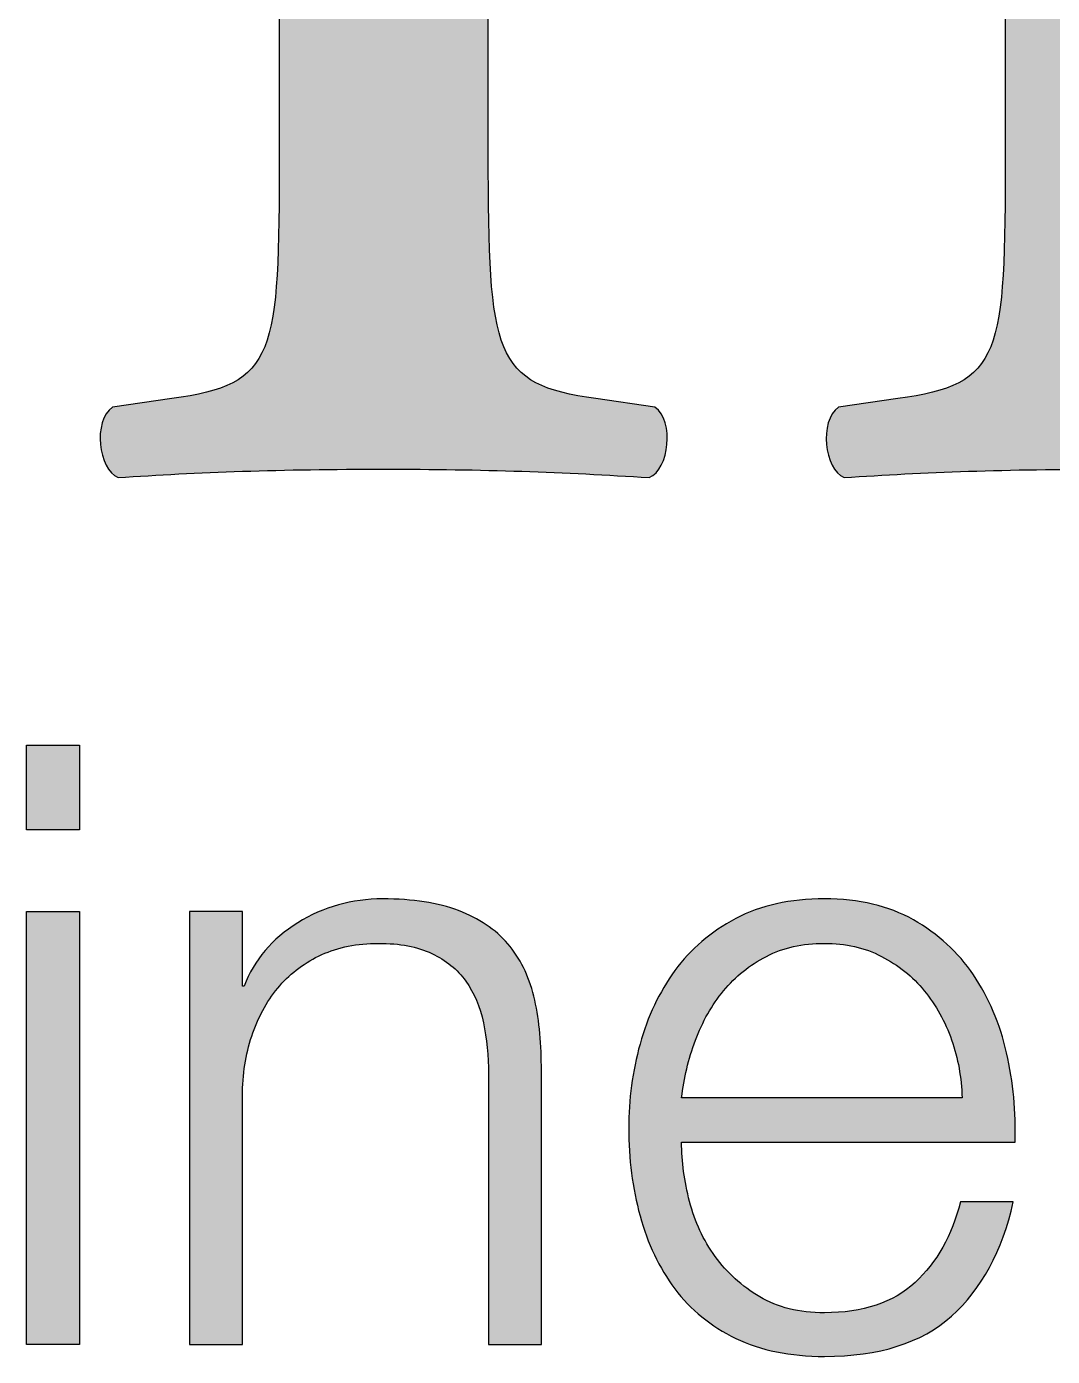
# Paper-space layout 'A1mask' of a CAD drawing. Extents: x 20 to 830, y 20 to 585.
# Drawn here: x 711.24 to 718.1, y 100.3 to 109.19 of the extents above; entities that cross this region are included whole.
import ezdxf
from ezdxf.enums import TextEntityAlignment as Align

# ---------------------------------------------------------------- set-up
doc = ezdxf.new("R2010")
doc.units = 0
doc.layers.get('0').update_dxf_attribs({"linetype": 'CONTINUOUS'})
doc.layers.get('Defpoints').update_dxf_attribs({"linetype": 'CONTINUOUS'})
doc.layers.add('JPP_Mask', color=7, linetype='CONTINUOUS')
doc.styles.add('JPP', font='arial.ttf')

# ---------------------------------------------------------------- blocks, each defined once
blk = doc.blocks.new('A1mask')
at = {"true_color": 0x0081c6}
h = blk.add_hatch(color=142, dxfattribs=at)
edge = h.paths.add_edge_path()
edge.add_spline(control_points=[(699.3278, 93.3424), (699.3278, 93.3424), (699.3278, 96.7417), (699.3278, 96.7417), (699.3278, 97.5163), (699.3657, 98.4229), (699.4037, 99.0837)], knot_values=[5, 5, 5, 5, 6, 6, 6, 7, 7, 7, 7], degree=3, periodic=0)
edge.add_spline(control_points=[(699.4037, 99.0837), (699.3848, 99.159), (699.3096, 99.1969), (699.2146, 99.1969)], knot_values=[4, 4, 4, 4, 5, 5, 5, 5], degree=3, periodic=0)
edge.add_spline(control_points=[(699.2146, 99.1969), (698.7804, 98.9138), (697.7035, 98.4229), (697.2693, 98.2712)], knot_values=[3, 3, 3, 3, 4, 4, 4, 4], degree=3, periodic=0)
edge.add_spline(control_points=[(697.2693, 98.2712), (697.1752, 98.2148), (697.1752, 98.0069), (697.2506, 97.9319)], knot_values=[2, 2, 2, 2, 3, 3, 3, 3], degree=3, periodic=0)
edge.add_spline(control_points=[(697.2506, 97.9319), (697.2506, 97.9319), (697.4204, 97.8185), (697.4204, 97.8185), (697.9303, 97.4786), (697.9303, 97.3845), (697.9303, 96.6476)], knot_values=[0, 0, 0, 0, 1, 1, 1, 2, 2, 2, 2], degree=3, periodic=0)
edge.add_spline(control_points=[(697.9303, 96.6476), (697.9303, 96.6476), (697.9303, 95.8213), (697.9303, 94.995)], knot_values=[15.5, 15.5, 15.5, 15.5, 16, 16, 16, 16], degree=3, periodic=0)
edge.add_spline(control_points=[(697.9303, 94.995), (697.9303, 94.1687), (697.9303, 93.3424), (697.9303, 93.3424), (697.9303, 91.9827), (697.9115, 91.7937), (697.2124, 91.6996)], knot_values=[14, 14, 14, 14, 14.5, 14.5, 14.5, 15.5, 15.5, 15.5, 15.5], degree=3, periodic=0)
edge.add_spline(control_points=[(697.2124, 91.6996), (697.2124, 91.6996), (696.816, 91.6427), (696.816, 91.6427), (696.6834, 91.548), (696.7214, 91.2278), (696.8541, 91.1708)], knot_values=[12, 12, 12, 12, 13, 13, 13, 14, 14, 14, 14], degree=3, periodic=0)
edge.add_spline(control_points=[(696.8541, 91.1708), (697.3824, 91.2081), (697.9496, 91.2278), (698.6293, 91.2278)], knot_values=[11, 11, 11, 11, 12, 12, 12, 12], degree=3, periodic=0)
edge.add_spline(control_points=[(698.6293, 91.2278), (699.2906, 91.2278), (699.8379, 91.2081), (700.404, 91.1708)], knot_values=[10, 10, 10, 10, 11, 11, 11, 11], degree=3, periodic=0)
edge.add_spline(control_points=[(700.404, 91.1708), (700.5364, 91.2278), (700.5749, 91.548), (700.4421, 91.6427)], knot_values=[9, 9, 9, 9, 10, 10, 10, 10], degree=3, periodic=0)
edge.add_spline(control_points=[(700.4421, 91.6427), (700.4421, 91.6427), (700.0458, 91.6996), (700.0458, 91.6996), (699.3657, 91.7937), (699.3278, 91.9827), (699.3278, 93.3424)], knot_values=[7, 7, 7, 7, 8, 8, 8, 9, 9, 9, 9], degree=3, periodic=0)
h = blk.add_hatch(color=142, dxfattribs=at)
edge = h.paths.add_edge_path()
edge.add_spline(control_points=[(704.4637, 97.3652), (704.7286, 97.7238), (705.3519, 98.026), (706.0698, 98.026)], knot_values=[20, 20, 20, 20, 21, 21, 21, 21], degree=3, periodic=0)
edge.add_spline(control_points=[(706.0698, 98.026), (707.3539, 98.026), (707.845, 97.2329), (707.845, 96.1566)], knot_values=[19, 19, 19, 19, 20, 20, 20, 20], degree=3, periodic=0)
edge.add_spline(control_points=[(707.845, 96.1566), (707.845, 96.1566), (707.845, 93.3424), (707.845, 93.3424), (707.845, 91.9827), (707.8261, 91.8123), (707.1271, 91.6996)], knot_values=[17, 17, 17, 17, 18, 18, 18, 19, 19, 19, 19], degree=3, periodic=0)
edge.add_spline(control_points=[(707.1271, 91.6996), (707.1271, 91.6996), (706.768, 91.6427), (706.768, 91.6427), (706.636, 91.548), (706.6738, 91.2278), (706.806, 91.1708)], knot_values=[15, 15, 15, 15, 16, 16, 16, 17, 17, 17, 17], degree=3, periodic=0)
edge.add_spline(control_points=[(706.806, 91.1708), (707.3162, 91.2081), (707.8826, 91.2278), (708.5623, 91.2278)], knot_values=[14, 14, 14, 14, 15, 15, 15, 15], degree=3, periodic=0)
edge.add_spline(control_points=[(708.5623, 91.2278), (709.2236, 91.2278), (709.7707, 91.2081), (710.3379, 91.1708)], knot_values=[13, 13, 13, 13, 14, 14, 14, 14], degree=3, periodic=0)
edge.add_spline(control_points=[(710.3379, 91.1708), (710.4699, 91.2278), (710.5077, 91.548), (710.3751, 91.6427)], knot_values=[12, 12, 12, 12, 13, 13, 13, 13], degree=3, periodic=0)
edge.add_spline(control_points=[(710.3751, 91.6427), (710.3751, 91.6427), (709.96, 91.6996), (709.96, 91.6996), (709.2797, 91.7937), (709.2426, 91.9827), (709.2426, 93.3424)], knot_values=[10, 10, 10, 10, 11, 11, 11, 12, 12, 12, 12], degree=3, periodic=0)
edge.add_spline(control_points=[(709.2426, 93.3424), (709.2426, 93.3424), (709.2426, 96.5907), (709.2426, 96.5907), (709.2426, 97.8563), (708.6003, 98.9331), (707.0325, 98.9331)], knot_values=[8, 8, 8, 8, 9, 9, 9, 10, 10, 10, 10], degree=3, periodic=0)
edge.add_spline(control_points=[(707.0325, 98.9331), (706.0698, 98.9331), (705.1817, 98.46), (704.3884, 97.9696)], knot_values=[7, 7, 7, 7, 8, 8, 8, 8], degree=3, periodic=0)
edge.add_spline(control_points=[(704.3884, 97.9696), (704.2565, 97.9696), (704.1806, 98.0642), (704.1806, 98.1771)], knot_values=[6, 6, 6, 6, 7, 7, 7, 7], degree=3, periodic=0)
edge.add_spline(control_points=[(704.1806, 98.1771), (704.1806, 98.3473), (704.1806, 98.6304), (704.2185, 99.0644)], knot_values=[5, 5, 5, 5, 6, 6, 6, 6], degree=3, periodic=0)
edge.add_spline(control_points=[(704.2185, 99.0644), (704.1806, 99.159), (704.0865, 99.1969), (704.0111, 99.1969)], knot_values=[4, 4, 4, 4, 5, 5, 5, 5], degree=3, periodic=0)
edge.add_spline(control_points=[(704.0111, 99.1969), (703.6332, 98.9138), (702.5568, 98.4229), (702.1222, 98.2712)], knot_values=[3, 3, 3, 3, 4, 4, 4, 4], degree=3, periodic=0)
edge.add_spline(control_points=[(702.1222, 98.2712), (702.028, 98.2148), (702.028, 98.0069), (702.1037, 97.9319)], knot_values=[2, 2, 2, 2, 3, 3, 3, 3], degree=3, periodic=0)
edge.add_spline(control_points=[(702.1037, 97.9319), (702.1037, 97.9319), (702.2731, 97.8185), (702.2731, 97.8185), (702.7831, 97.4786), (702.7831, 97.3845), (702.7831, 96.6476)], knot_values=[0, 0, 0, 0, 1, 1, 1, 2, 2, 2, 2], degree=3, periodic=0)
edge.add_spline(control_points=[(702.7831, 96.6476), (702.7831, 96.6476), (702.7831, 95.8213), (702.7831, 94.995)], knot_values=[31.5, 31.5, 31.5, 31.5, 32, 32, 32, 32], degree=3, periodic=0)
edge.add_spline(control_points=[(702.7831, 94.995), (702.7831, 94.1687), (702.7831, 93.3424), (702.7831, 93.3424), (702.7831, 91.9827), (702.7642, 91.7937), (702.0657, 91.6996)], knot_values=[30, 30, 30, 30, 30.5, 30.5, 30.5, 31.5, 31.5, 31.5, 31.5], degree=3, periodic=0)
edge.add_spline(control_points=[(702.0657, 91.6996), (702.0657, 91.6996), (701.6689, 91.6427), (701.6689, 91.6427), (701.5374, 91.548), (701.5747, 91.2278), (701.7069, 91.1708)], knot_values=[28, 28, 28, 28, 29, 29, 29, 30, 30, 30, 30], degree=3, periodic=0)
edge.add_spline(control_points=[(701.7069, 91.1708), (702.2357, 91.2081), (702.8027, 91.2278), (703.4821, 91.2278)], knot_values=[27, 27, 27, 27, 28, 28, 28, 28], degree=3, periodic=0)
edge.add_spline(control_points=[(703.4821, 91.2278), (704.1431, 91.2278), (704.6905, 91.2081), (705.2008, 91.1708)], knot_values=[26, 26, 26, 26, 27, 27, 27, 27], degree=3, periodic=0)
edge.add_spline(control_points=[(705.2008, 91.1708), (705.3328, 91.2278), (705.3708, 91.548), (705.2379, 91.6427)], knot_values=[25, 25, 25, 25, 26, 26, 26, 26], degree=3, periodic=0)
edge.add_spline(control_points=[(705.2379, 91.6427), (705.2379, 91.6427), (704.8986, 91.6996), (704.8986, 91.6996), (704.2185, 91.8123), (704.1806, 91.9827), (704.1806, 93.3424)], knot_values=[23, 23, 23, 23, 24, 24, 24, 25, 25, 25, 25], degree=3, periodic=0)
edge.add_spline(control_points=[(704.1806, 93.3424), (704.1806, 93.3424), (704.1806, 96.2322), (704.1806, 96.2322), (704.1806, 96.7801), (704.2185, 97.0439), (704.4637, 97.3652)], knot_values=[21, 21, 21, 21, 22, 22, 22, 23, 23, 23, 23], degree=3, periodic=0)
at = {"true_color": 0x004a91}
for points in [[(696.5957, 89.3817), (696.242, 89.3817), (696.242, 88.8149), (696.5957, 88.8149)], [(696.5957, 88.2702), (696.242, 88.2702), (696.242, 85.3739), (696.5957, 85.3739)]]:
    blk.add_hatch(color=154, dxfattribs=at).paths.add_polyline_path(points)
h = blk.add_hatch(color=154, dxfattribs=at)
edge = h.paths.add_edge_path()
edge.add_spline(control_points=[(697.7546, 87.4592), (697.7976, 87.5806), (697.8577, 87.6856), (697.9344, 87.7736)], knot_values=[17, 17, 17, 17, 18, 18, 18, 18], degree=3, periodic=0)
edge.add_spline(control_points=[(697.9344, 87.7736), (698.0108, 87.8613), (698.1046, 87.9305), (698.2147, 87.9813)], knot_values=[16, 16, 16, 16, 17, 17, 17, 17], degree=3, periodic=0)
edge.add_spline(control_points=[(698.2147, 87.9813), (698.3252, 88.0318), (698.4514, 88.057), (698.5937, 88.057), (698.7359, 88.057), (698.8549, 88.0345), (698.9501, 87.9895)], knot_values=[14, 14, 14, 14, 15, 15, 15, 16, 16, 16, 16], degree=3, periodic=0)
edge.add_spline(control_points=[(698.9501, 87.9895), (699.0456, 87.9448), (699.1213, 87.8831), (699.1776, 87.8043)], knot_values=[13, 13, 13, 13, 14, 14, 14, 14], degree=3, periodic=0)
edge.add_spline(control_points=[(699.1776, 87.8043), (699.2338, 87.7259), (699.2731, 87.6331), (699.2956, 87.5263)], knot_values=[12, 12, 12, 12, 13, 13, 13, 13], degree=3, periodic=0)
edge.add_spline(control_points=[(699.2956, 87.5263), (699.3177, 87.4199), (699.329, 87.3047), (699.329, 87.1812)], knot_values=[11, 11, 11, 11, 12, 12, 12, 12], degree=3, periodic=0)
edge.add_spline(control_points=[(699.329, 87.1812), (699.329, 87.1812), (699.329, 85.3739), (699.329, 85.3739), (699.329, 85.3739), (699.4174, 85.3739), (699.5058, 85.3739)], knot_values=[9.5, 9.5, 9.5, 9.5, 10.5, 10.5, 10.5, 11, 11, 11, 11], degree=3, periodic=0)
edge.add_spline(control_points=[(699.5058, 85.3739), (699.5943, 85.3739), (699.6827, 85.3739), (699.6827, 85.3739), (699.6827, 85.3739), (699.6827, 85.8398), (699.6827, 86.3057)], knot_values=[8.5, 8.5, 8.5, 8.5, 9, 9, 9, 9.5, 9.5, 9.5, 9.5], degree=3, periodic=0)
edge.add_spline(control_points=[(699.6827, 86.3057), (699.6827, 86.7716), (699.6827, 87.2375), (699.6827, 87.2375), (699.6827, 87.4094), (699.666, 87.5649), (699.6322, 87.7034), (699.5984, 87.8418), (699.5405, 87.9588), (699.4583, 88.0543)], knot_values=[6, 6, 6, 6, 6.5, 6.5, 6.5, 7.5, 7.5, 7.5, 8.5, 8.5, 8.5, 8.5], degree=3, periodic=0)
edge.add_spline(control_points=[(699.4583, 88.0543), (699.3757, 88.1495), (699.2666, 88.2235), (699.1298, 88.276)], knot_values=[5, 5, 5, 5, 6, 6, 6, 6], degree=3, periodic=0)
edge.add_spline(control_points=[(699.1298, 88.276), (698.9931, 88.3282), (698.8239, 88.3545), (698.622, 88.3545)], knot_values=[4, 4, 4, 4, 5, 5, 5, 5], degree=3, periodic=0)
edge.add_spline(control_points=[(698.622, 88.3545), (698.416, 88.3545), (698.227, 88.3012), (698.0548, 88.1945)], knot_values=[3, 3, 3, 3, 4, 4, 4, 4], degree=3, periodic=0)
edge.add_spline(control_points=[(698.0548, 88.1945), (697.8829, 88.0877), (697.7632, 87.9465), (697.6956, 87.7706)], knot_values=[2, 2, 2, 2, 3, 3, 3, 3], degree=3, periodic=0)
edge.add_spline(control_points=[(697.6956, 87.7706), (697.6956, 87.7706), (697.6844, 87.7706), (697.6844, 87.7706)], knot_values=[1.00001, 1.00001, 1.00001, 1.00001, 2, 2, 2, 2], degree=3, periodic=0)
edge.add_spline(control_points=[(697.6844, 87.7706), (697.6844, 87.7706), (697.6844, 87.8955), (697.6844, 88.0204)], knot_values=[0.5, 0.5, 0.5, 0.5, 1, 1, 1, 1], degree=3, periodic=0)
edge.add_spline(control_points=[(697.6844, 88.0204), (697.6844, 88.1453), (697.6844, 88.2702), (697.6844, 88.2702), (697.6844, 88.2702), (697.6623, 88.2702), (697.6291, 88.2702)], knot_values=[22.749965, 22.749965, 22.749965, 22.749965, 23.249965, 23.249965, 23.249965, 23.5, 23.5, 23.5, 23.5], degree=3, periodic=0)
edge.add_spline(control_points=[(697.6291, 88.2702), (697.596, 88.2702), (697.5517, 88.2702), (697.5075, 88.2702)], knot_values=[22.49997, 22.49997, 22.49997, 22.49997, 22.749965, 22.749965, 22.749965, 22.749965], degree=3, periodic=0)
edge.add_spline(control_points=[(697.5075, 88.2702), (697.4854, 88.2702), (697.4633, 88.2702), (697.4426, 88.2702)], knot_values=[22.374972, 22.374972, 22.374972, 22.374972, 22.49997, 22.49997, 22.49997, 22.49997], degree=3, periodic=0)
edge.add_spline(control_points=[(697.4426, 88.2702), (697.4219, 88.2702), (697.4025, 88.2702), (697.386, 88.2702)], knot_values=[22.249975, 22.249975, 22.249975, 22.249975, 22.374972, 22.374972, 22.374972, 22.374972], degree=3, periodic=0)
edge.add_spline(control_points=[(697.386, 88.2702), (697.3777, 88.2702), (697.3701, 88.2702), (697.3633, 88.2702)], knot_values=[22.187476, 22.187476, 22.187476, 22.187476, 22.249975, 22.249975, 22.249975, 22.249975], degree=3, periodic=0)
edge.add_spline(control_points=[(697.3633, 88.2702), (697.3566, 88.2702), (697.3507, 88.2702), (697.3459, 88.2702)], knot_values=[22.124977, 22.124977, 22.124977, 22.124977, 22.187476, 22.187476, 22.187476, 22.187476], degree=3, periodic=0)
edge.add_spline(control_points=[(697.3307, 88.2702), (697.3307, 88.2702), (697.3307, 88.2702), (697.3307, 88.2702), (697.3307, 88.2702), (697.3307, 88.2702), (697.3307, 88.2702)], knot_values=[21.99998, 21.99998, 21.99998, 21.99998, 22.001425, 22.001425, 22.001425, 22.001445, 22.001445, 22.001445, 22.001445], degree=3, periodic=0)
edge.add_spline(control_points=[(697.3307, 88.2702), (697.3307, 88.2702), (697.3307, 87.5461), (697.3307, 86.822)], knot_values=[21.49999, 21.49999, 21.49999, 21.49999, 21.99998, 21.99998, 21.99998, 21.99998], degree=3, periodic=0)
edge.add_spline(control_points=[(697.3307, 86.822), (697.3307, 86.0979), (697.3307, 85.3739), (697.3307, 85.3739), (697.3307, 85.3739), (697.3307, 85.3739), (697.3307, 85.3739)], knot_values=[20.999023, 20.999023, 20.999023, 20.999023, 21.499013, 21.499013, 21.499013, 21.49999, 21.49999, 21.49999, 21.49999], degree=3, periodic=0)
edge.add_spline(control_points=[(697.3394, 85.3739), (697.3413, 85.3739), (697.3435, 85.3739), (697.3459, 85.3739)], knot_values=[20.875002, 20.875002, 20.875002, 20.875002, 20.906252, 20.906252, 20.906252, 20.906252], degree=3, periodic=0)
edge.add_spline(control_points=[(697.3459, 85.3739), (697.3507, 85.3739), (697.3566, 85.3739), (697.3633, 85.3739)], knot_values=[20.812504, 20.812504, 20.812504, 20.812504, 20.875002, 20.875002, 20.875002, 20.875002], degree=3, periodic=0)
edge.add_spline(control_points=[(697.3633, 85.3739), (697.3701, 85.3739), (697.3777, 85.3739), (697.386, 85.3739)], knot_values=[20.750005, 20.750005, 20.750005, 20.750005, 20.812504, 20.812504, 20.812504, 20.812504], degree=3, periodic=0)
edge.add_spline(control_points=[(697.386, 85.3739), (697.4025, 85.3739), (697.4219, 85.3739), (697.4426, 85.3739)], knot_values=[20.625007, 20.625007, 20.625007, 20.625007, 20.750005, 20.750005, 20.750005, 20.750005], degree=3, periodic=0)
edge.add_spline(control_points=[(697.4426, 85.3739), (697.4633, 85.3739), (697.4854, 85.3739), (697.5075, 85.3739)], knot_values=[20.50001, 20.50001, 20.50001, 20.50001, 20.625007, 20.625007, 20.625007, 20.625007], degree=3, periodic=0)
edge.add_spline(control_points=[(697.5075, 85.3739), (697.5518, 85.3739), (697.596, 85.3739), (697.6291, 85.3739)], knot_values=[20.250015, 20.250015, 20.250015, 20.250015, 20.50001, 20.50001, 20.50001, 20.50001], degree=3, periodic=0)
edge.add_spline(control_points=[(697.6291, 85.3739), (697.6623, 85.3739), (697.6844, 85.3739), (697.6844, 85.3739), (697.6844, 85.3739), (697.6844, 85.3739), (697.6844, 85.3739)], knot_values=[19.999654, 19.999654, 19.999654, 19.999654, 20.249669, 20.249669, 20.249669, 20.250015, 20.250015, 20.250015, 20.250015], degree=3, periodic=0)
edge.add_spline(control_points=[(697.6844, 85.3847), (697.6844, 85.387), (697.6844, 85.3898), (697.6844, 85.3929)], knot_values=[19.937521, 19.937521, 19.937521, 19.937521, 19.953146, 19.953146, 19.953146, 19.953146], degree=3, periodic=0)
edge.add_spline(control_points=[(697.6844, 85.3929), (697.6844, 85.399), (697.6844, 85.4067), (697.6844, 85.4156)], knot_values=[19.906272, 19.906272, 19.906272, 19.906272, 19.937521, 19.937521, 19.937521, 19.937521], degree=3, periodic=0)
edge.add_spline(control_points=[(697.6844, 85.4156), (697.6844, 85.4246), (697.6844, 85.4349), (697.6844, 85.4465)], knot_values=[19.875023, 19.875023, 19.875023, 19.875023, 19.906272, 19.906272, 19.906272, 19.906272], degree=3, periodic=0)
edge.add_spline(control_points=[(697.6844, 85.4465), (697.6844, 85.4696), (697.6844, 85.4976), (697.6844, 85.5298)], knot_values=[19.812524, 19.812524, 19.812524, 19.812524, 19.875023, 19.875023, 19.875023, 19.875023], degree=3, periodic=0)
edge.add_spline(control_points=[(697.6844, 85.5298), (697.6844, 85.562), (697.6844, 85.5982), (697.6844, 85.6378)], knot_values=[19.750025, 19.750025, 19.750025, 19.750025, 19.812524, 19.812524, 19.812524, 19.812524], degree=3, periodic=0)
edge.add_spline(control_points=[(697.6844, 85.6378), (697.6844, 85.717), (697.6844, 85.8094), (697.6844, 85.9084)], knot_values=[19.625028, 19.625028, 19.625028, 19.625028, 19.750025, 19.750025, 19.750025, 19.750025], degree=3, periodic=0)
edge.add_spline(control_points=[(697.6844, 85.9084), (697.6844, 86.0074), (697.6844, 86.113), (697.6844, 86.2186)], knot_values=[19.50003, 19.50003, 19.50003, 19.50003, 19.625028, 19.625028, 19.625028, 19.625028], degree=3, periodic=0)
edge.add_spline(control_points=[(697.6844, 86.2186), (697.6844, 86.4298), (697.6844, 86.641), (697.6844, 86.7995)], knot_values=[19.250035, 19.250035, 19.250035, 19.250035, 19.50003, 19.50003, 19.50003, 19.50003], degree=3, periodic=0)
edge.add_spline(control_points=[(697.6844, 86.7995), (697.6844, 86.9579), (697.6844, 87.0635), (697.6844, 87.0635), (697.6881, 87.2057), (697.7117, 87.3374), (697.7546, 87.4592)], knot_values=[18, 18, 18, 18, 18.250035, 18.250035, 18.250035, 19.250035, 19.250035, 19.250035, 19.250035], degree=3, periodic=0)
h = blk.add_hatch(color=154, dxfattribs=at)
edge = h.paths.add_edge_path()
edge.add_spline(control_points=[(700.6203, 86.7266), (700.6203, 86.7266), (702.8488, 86.7266), (702.8488, 86.7266), (702.856, 86.9288), (702.8375, 87.128), (702.7925, 87.3244), (702.7475, 87.5209), (702.6738, 87.6948), (702.5708, 87.8466)], knot_values=[18, 18, 18, 18, 19, 19, 19, 20, 20, 20, 21, 21, 21, 21], degree=3, periodic=0)
edge.add_spline(control_points=[(702.5708, 87.8466), (702.4678, 87.998), (702.3341, 88.1205), (702.1694, 88.2143)], knot_values=[17, 17, 17, 17, 18, 18, 18, 18], degree=3, periodic=0)
edge.add_spline(control_points=[(702.1694, 88.2143), (702.0047, 88.3077), (701.8065, 88.3545), (701.5746, 88.3545)], knot_values=[16, 16, 16, 16, 17, 17, 17, 17], degree=3, periodic=0)
edge.add_spline(control_points=[(701.5746, 88.3545), (701.3461, 88.3545), (701.1486, 88.3105), (700.9821, 88.2225), (700.8157, 88.1345), (700.68, 88.0185), (700.5753, 87.8746)], knot_values=[14, 14, 14, 14, 15, 15, 15, 16, 16, 16, 16], degree=3, periodic=0)
edge.add_spline(control_points=[(700.5753, 87.8746), (700.4705, 87.7303), (700.3928, 87.5666), (700.3423, 87.3834)], knot_values=[13, 13, 13, 13, 14, 14, 14, 14], degree=3, periodic=0)
edge.add_spline(control_points=[(700.3423, 87.3834), (700.2918, 87.1999), (700.2666, 87.013), (700.2666, 86.822)], knot_values=[12, 12, 12, 12, 13, 13, 13, 13], degree=3, periodic=0)
edge.add_spline(control_points=[(700.2666, 86.822), (700.2666, 86.616), (700.2918, 86.4206), (700.3423, 86.2354), (700.3928, 86.0502), (700.4705, 85.8875), (700.5753, 85.747)], knot_values=[10, 10, 10, 10, 11, 11, 11, 12, 12, 12, 12], degree=3, periodic=0)
edge.add_spline(control_points=[(700.5753, 85.747), (700.68, 85.6068), (700.8157, 85.4963), (700.9821, 85.4158), (701.1486, 85.3353), (701.3461, 85.2951), (701.5746, 85.2951)], knot_values=[8, 8, 8, 8, 9, 9, 9, 10, 10, 10, 10], degree=3, periodic=0)
edge.add_spline(control_points=[(701.5746, 85.2951), (701.9412, 85.2951), (702.2246, 85.3851), (702.4248, 85.5645)], knot_values=[7, 7, 7, 7, 8, 8, 8, 8], degree=3, periodic=0)
edge.add_spline(control_points=[(702.4248, 85.5645), (702.6251, 85.7443), (702.7625, 85.9987), (702.8375, 86.3282)], knot_values=[6, 6, 6, 6, 7, 7, 7, 7], degree=3, periodic=0)
edge.add_spline(control_points=[(702.8375, 86.3282), (702.8375, 86.3282), (702.4839, 86.3282), (702.4839, 86.3282), (702.4276, 86.1034), (702.3266, 85.924), (702.1806, 85.7893), (702.0347, 85.6546), (701.8328, 85.5871), (701.5746, 85.5871)], knot_values=[3, 3, 3, 3, 4, 4, 4, 5, 5, 5, 6, 6, 6, 6], degree=3, periodic=0)
edge.add_spline(control_points=[(701.5746, 85.5871), (701.4061, 85.5871), (701.2618, 85.6225), (701.1421, 85.6938)], knot_values=[2, 2, 2, 2, 3, 3, 3, 3], degree=3, periodic=0)
edge.add_spline(control_points=[(701.1421, 85.6938), (701.0224, 85.7647), (700.9231, 85.8544), (700.8447, 85.9632)], knot_values=[1, 1, 1, 1, 2, 2, 2, 2], degree=3, periodic=0)
edge.add_spline(control_points=[(700.8447, 85.9632), (700.7662, 86.0717), (700.709, 86.1941), (700.6735, 86.3309)], knot_values=[0, 0, 0, 0, 1, 1, 1, 1], degree=3, periodic=0)
edge.add_spline(control_points=[(700.6735, 86.3309), (700.638, 86.4673), (700.6203, 86.5993), (700.6203, 86.7266)], knot_values=[21, 21, 21, 21, 22, 22, 22, 22], degree=3, periodic=0)
edge = h.paths.add_edge_path(flags=16)
edge.add_spline(control_points=[(702.4951, 87.024), (702.4951, 87.024), (700.6203, 87.024), (700.6203, 87.024), (700.6349, 87.1549), (700.666, 87.2832), (700.7127, 87.4087)], knot_values=[6, 6, 6, 6, 7, 7, 7, 8, 8, 8, 8], degree=3, periodic=0)
edge.add_spline(control_points=[(700.7127, 87.4087), (700.7594, 87.5339), (700.8222, 87.6444), (700.901, 87.7399)], knot_values=[5, 5, 5, 5, 6, 6, 6, 6], degree=3, periodic=0)
edge.add_spline(control_points=[(700.901, 87.7399), (700.9794, 87.8354), (701.0749, 87.9118), (701.1871, 87.9701)], knot_values=[4, 4, 4, 4, 5, 5, 5, 5], degree=3, periodic=0)
edge.add_spline(control_points=[(701.1871, 87.9701), (701.2993, 88.0281), (701.4286, 88.057), (701.5746, 88.057)], knot_values=[3, 3, 3, 3, 4, 4, 4, 4], degree=3, periodic=0)
edge.add_spline(control_points=[(701.5746, 88.057), (701.7165, 88.057), (701.844, 88.0281), (701.9562, 87.9701)], knot_values=[2, 2, 2, 2, 3, 3, 3, 3], degree=3, periodic=0)
edge.add_spline(control_points=[(701.9562, 87.9701), (702.0684, 87.9118), (702.1639, 87.8354), (702.2424, 87.7399)], knot_values=[1, 1, 1, 1, 2, 2, 2, 2], degree=3, periodic=0)
edge.add_spline(control_points=[(702.2424, 87.7399), (702.3212, 87.6444), (702.3819, 87.5349), (702.4248, 87.4114)], knot_values=[0, 0, 0, 0, 1, 1, 1, 1], degree=3, periodic=0)
edge.add_spline(control_points=[(702.4248, 87.4114), (702.4678, 87.2879), (702.4914, 87.1587), (702.4951, 87.024)], knot_values=[8, 8, 8, 8, 9, 9, 9, 9], degree=3, periodic=0)
at = {"layer": 'Defpoints', "color": 154, "true_color": 0x004a91}
for points in [[(696.5957, 89.3817), (696.5957, 88.8149), (696.242, 88.8149), (696.242, 89.3817), (696.5957, 89.3817)], [(696.5957, 88.2702), (696.5957, 85.3739), (696.242, 85.3739), (696.242, 88.2702), (696.5957, 88.2702)]]:
    blk.add_lwpolyline(points, dxfattribs=at)
at = {"layer": 'Defpoints', "color": 142, "true_color": 0x0081c6}
for points, knots in [([(697.9303, 96.6476), (697.9303, 97.3845), (697.9303, 97.4786), (697.4204, 97.8185), (697.4204, 97.8185), (697.2506, 97.9319), (697.2506, 97.9319), (697.1752, 98.0069), (697.1752, 98.2148), (697.2693, 98.2712), (697.7035, 98.4229), (698.7804, 98.9138), (699.2146, 99.1969), (699.3096, 99.1969), (699.3848, 99.159), (699.4037, 99.0837), (699.3657, 98.4229), (699.3278, 97.5163), (699.3278, 96.7417), (699.3278, 96.7417), (699.3278, 93.3424), (699.3278, 93.3424), (699.3278, 91.9827), (699.3657, 91.7937), (700.0458, 91.6996), (700.0458, 91.6996), (700.4421, 91.6427), (700.4421, 91.6427), (700.5749, 91.548), (700.5364, 91.2278), (700.404, 91.1708), (699.8379, 91.2081), (699.2906, 91.2278), (698.6293, 91.2278), (697.9496, 91.2278), (697.3824, 91.2081), (696.8541, 91.1708), (696.7214, 91.2278), (696.6834, 91.548), (696.816, 91.6427), (696.816, 91.6427), (697.2124, 91.6996), (697.2124, 91.6996), (697.9115, 91.7937), (697.9303, 91.9827), (697.9303, 93.3424), (697.9303, 93.3424), (697.9303, 96.6476), (697.9303, 96.6476)], [0, 0, 0, 0, 1, 1, 1, 2, 2, 2, 3, 3, 3, 4, 4, 4, 5, 5, 5, 6, 6, 6, 7, 7, 7, 8, 8, 8, 9, 9, 9, 10, 10, 10, 11, 11, 11, 12, 12, 12, 13, 13, 13, 14, 14, 14, 15, 15, 15, 16, 16, 16, 16]), ([(702.7831, 96.6476), (702.7831, 97.3845), (702.7831, 97.4786), (702.2731, 97.8185), (702.2731, 97.8185), (702.1037, 97.9319), (702.1037, 97.9319), (702.028, 98.0069), (702.028, 98.2148), (702.1222, 98.2712), (702.5568, 98.4229), (703.6332, 98.9138), (704.0111, 99.1969), (704.0865, 99.1969), (704.1806, 99.159), (704.2185, 99.0644), (704.1806, 98.6304), (704.1806, 98.3473), (704.1806, 98.1771), (704.1806, 98.0642), (704.2565, 97.9696), (704.3884, 97.9696), (705.1817, 98.46), (706.0698, 98.9331), (707.0325, 98.9331), (708.6003, 98.9331), (709.2426, 97.8563), (709.2426, 96.5907), (709.2426, 96.5907), (709.2426, 93.3424), (709.2426, 93.3424), (709.2426, 91.9827), (709.2797, 91.7937), (709.96, 91.6996), (709.96, 91.6996), (710.3751, 91.6427), (710.3751, 91.6427), (710.5077, 91.548), (710.4699, 91.2278), (710.3379, 91.1708), (709.7707, 91.2081), (709.2236, 91.2278), (708.5623, 91.2278), (707.8826, 91.2278), (707.3162, 91.2081), (706.806, 91.1708), (706.6738, 91.2278), (706.636, 91.548), (706.768, 91.6427), (706.768, 91.6427), (707.1271, 91.6996), (707.1271, 91.6996), (707.8261, 91.8123), (707.845, 91.9827), (707.845, 93.3424), (707.845, 93.3424), (707.845, 96.1566), (707.845, 96.1566), (707.845, 97.2329), (707.3539, 98.026), (706.0698, 98.026), (705.3519, 98.026), (704.7286, 97.7238), (704.4637, 97.3652), (704.2185, 97.0439), (704.1806, 96.7801), (704.1806, 96.2322), (704.1806, 96.2322), (704.1806, 93.3424), (704.1806, 93.3424), (704.1806, 91.9827), (704.2185, 91.8123), (704.8986, 91.6996), (704.8986, 91.6996), (705.2379, 91.6427), (705.2379, 91.6427), (705.3708, 91.548), (705.3328, 91.2278), (705.2008, 91.1708), (704.6905, 91.2081), (704.1431, 91.2278), (703.4821, 91.2278), (702.8027, 91.2278), (702.2357, 91.2081), (701.7069, 91.1708), (701.5747, 91.2278), (701.5374, 91.548), (701.6689, 91.6427), (701.6689, 91.6427), (702.0657, 91.6996), (702.0657, 91.6996), (702.7642, 91.7937), (702.7831, 91.9827), (702.7831, 93.3424), (702.7831, 93.3424), (702.7831, 96.6476), (702.7831, 96.6476)], [0, 0, 0, 0, 1, 1, 1, 2, 2, 2, 3, 3, 3, 4, 4, 4, 5, 5, 5, 6, 6, 6, 7, 7, 7, 8, 8, 8, 9, 9, 9, 10, 10, 10, 11, 11, 11, 12, 12, 12, 13, 13, 13, 14, 14, 14, 15, 15, 15, 16, 16, 16, 17, 17, 17, 18, 18, 18, 19, 19, 19, 20, 20, 20, 21, 21, 21, 22, 22, 22, 23, 23, 23, 24, 24, 24, 25, 25, 25, 26, 26, 26, 27, 27, 27, 28, 28, 28, 29, 29, 29, 30, 30, 30, 31, 31, 31, 32, 32, 32, 32])]:
    blk.add_open_spline(points, degree=3, knots=knots, dxfattribs=at)
at = {"layer": 'Defpoints', "color": 154, "true_color": 0x004a91}
for points, knots in [([(697.6844, 88.2702), (697.6844, 88.2702), (697.6844, 87.7706), (697.6844, 87.7706), (697.6844, 87.7706), (697.6956, 87.7706), (697.6956, 87.7706), (697.7632, 87.9465), (697.8829, 88.0877), (698.0548, 88.1945), (698.227, 88.3012), (698.416, 88.3545), (698.622, 88.3545), (698.8239, 88.3545), (698.9931, 88.3282), (699.1298, 88.276), (699.2666, 88.2235), (699.3757, 88.1495), (699.4583, 88.0543), (699.5405, 87.9588), (699.5984, 87.8418), (699.6322, 87.7034), (699.666, 87.5649), (699.6827, 87.4094), (699.6827, 87.2375), (699.6827, 87.2375), (699.6827, 85.3739), (699.6827, 85.3739), (699.6827, 85.3739), (699.329, 85.3739), (699.329, 85.3739), (699.329, 85.3739), (699.329, 87.1812), (699.329, 87.1812), (699.329, 87.3047), (699.3177, 87.4199), (699.2956, 87.5263), (699.2731, 87.6331), (699.2338, 87.7259), (699.1776, 87.8043), (699.1213, 87.8831), (699.0456, 87.9448), (698.9501, 87.9895), (698.8549, 88.0345), (698.7359, 88.057), (698.5937, 88.057), (698.4514, 88.057), (698.3252, 88.0318), (698.2147, 87.9813), (698.1046, 87.9305), (698.0108, 87.8613), (697.9344, 87.7736), (697.8577, 87.6856), (697.7976, 87.5806), (697.7546, 87.4592), (697.7117, 87.3374), (697.6881, 87.2057), (697.6844, 87.0635), (697.6844, 87.0635), (697.6844, 85.3739), (697.6844, 85.3739), (697.6844, 85.3739), (697.3307, 85.3739), (697.3307, 85.3739), (697.3307, 85.3739), (697.3307, 88.2702), (697.3307, 88.2702), (697.3307, 88.2702), (697.6844, 88.2702), (697.6844, 88.2702)], [0, 0, 0, 0, 1, 1, 1, 2, 2, 2, 3, 3, 3, 4, 4, 4, 5, 5, 5, 6, 6, 6, 7, 7, 7, 8, 8, 8, 9, 9, 9, 10, 10, 10, 11, 11, 11, 12, 12, 12, 13, 13, 13, 14, 14, 14, 15, 15, 15, 16, 16, 16, 17, 17, 17, 18, 18, 18, 19, 19, 19, 20, 20, 20, 21, 21, 21, 22, 22, 22, 23, 23, 23, 23]), ([(700.6735, 86.3309), (700.709, 86.1941), (700.7662, 86.0717), (700.8447, 85.9632), (700.9231, 85.8544), (701.0224, 85.7647), (701.1421, 85.6938), (701.2618, 85.6225), (701.4061, 85.5871), (701.5746, 85.5871), (701.8328, 85.5871), (702.0347, 85.6546), (702.1806, 85.7893), (702.3266, 85.924), (702.4276, 86.1034), (702.4839, 86.3282), (702.4839, 86.3282), (702.8375, 86.3282), (702.8375, 86.3282), (702.7625, 85.9987), (702.6251, 85.7443), (702.4248, 85.5645), (702.2246, 85.3851), (701.9412, 85.2951), (701.5746, 85.2951), (701.3461, 85.2951), (701.1486, 85.3353), (700.9821, 85.4158), (700.8157, 85.4963), (700.68, 85.6068), (700.5753, 85.747), (700.4705, 85.8875), (700.3928, 86.0502), (700.3423, 86.2354), (700.2918, 86.4206), (700.2666, 86.616), (700.2666, 86.822), (700.2666, 87.013), (700.2918, 87.1999), (700.3423, 87.3834), (700.3928, 87.5666), (700.4705, 87.7303), (700.5753, 87.8746), (700.68, 88.0185), (700.8157, 88.1345), (700.9821, 88.2225), (701.1486, 88.3105), (701.3461, 88.3545), (701.5746, 88.3545), (701.8065, 88.3545), (702.0047, 88.3077), (702.1694, 88.2143), (702.3341, 88.1205), (702.4678, 87.998), (702.5708, 87.8466), (702.6738, 87.6948), (702.7475, 87.5209), (702.7925, 87.3244), (702.8375, 87.128), (702.856, 86.9288), (702.8488, 86.7266), (702.8488, 86.7266), (700.6203, 86.7266), (700.6203, 86.7266), (700.6203, 86.5993), (700.638, 86.4673), (700.6735, 86.3309)], [0, 0, 0, 0, 1, 1, 1, 2, 2, 2, 3, 3, 3, 4, 4, 4, 5, 5, 5, 6, 6, 6, 7, 7, 7, 8, 8, 8, 9, 9, 9, 10, 10, 10, 11, 11, 11, 12, 12, 12, 13, 13, 13, 14, 14, 14, 15, 15, 15, 16, 16, 16, 17, 17, 17, 18, 18, 18, 19, 19, 19, 20, 20, 20, 21, 21, 21, 22, 22, 22, 22]), ([(702.4248, 87.4114), (702.3819, 87.5349), (702.3212, 87.6444), (702.2424, 87.7399), (702.1639, 87.8354), (702.0684, 87.9118), (701.9562, 87.9701), (701.844, 88.0281), (701.7165, 88.057), (701.5746, 88.057), (701.4286, 88.057), (701.2993, 88.0281), (701.1871, 87.9701), (701.0749, 87.9118), (700.9794, 87.8354), (700.901, 87.7399), (700.8222, 87.6444), (700.7594, 87.5339), (700.7127, 87.4087), (700.666, 87.2832), (700.6349, 87.1549), (700.6203, 87.024), (700.6203, 87.024), (702.4951, 87.024), (702.4951, 87.024), (702.4914, 87.1587), (702.4678, 87.2879), (702.4248, 87.4114)], [0, 0, 0, 0, 1, 1, 1, 2, 2, 2, 3, 3, 3, 4, 4, 4, 5, 5, 5, 6, 6, 6, 7, 7, 7, 8, 8, 8, 9, 9, 9, 9])]:
    blk.add_open_spline(points, degree=3, knots=knots, dxfattribs=at)
at = {"color": 7, "style": 'JPP'}
for tag, p in [('Client', (748, 120)), ('Project1', (748, 95)), ('Project2', (748, 87.5)), ('Project3', (748, 80)), ('Title1', (748, 62.5)), ('Title2', (748, 55)), ('Title3', (748, 47.5)), ('Status', (640, 12.5))]:
    blk.add_attdef(tag, text='', height=3.5, dxfattribs=at).set_placement(p, align=Align.MIDDLE_LEFT)
at = {"color": 2, "style": 'JPP'}
for tag, p in [('Scale', (667.5, 30)), ('Checked', (757.5, 30)), ('Drawn', (712.5, 30)), ('Date', (802.5, 30))]:
    blk.add_attdef(tag, text='', height=2, dxfattribs=at).set_placement(p, align=Align.MIDDLE_CENTER)
at = {"color": 6, "style": 'JPP'}
for tag, p in [('Ref', (730, 12.5)), ('DrgNo.', (772, 12.5))]:
    blk.add_attdef(tag, text='', height=4, dxfattribs=at).set_placement(p, align=Align.MIDDLE_LEFT)
blk.add_attdef('Rev', text='', height=4, dxfattribs=at).set_placement((806.2747, 12.5), align=Align.MIDDLE_CENTER)

psp = doc.layouts.new('A1mask')

# ---------------------------------------------------------------- block references
at = {"layer": 'JPP_Mask'}
psp.add_blockref('A1mask', (15, 15), dxfattribs=at)

doc.saveas('drawing.dxf')
